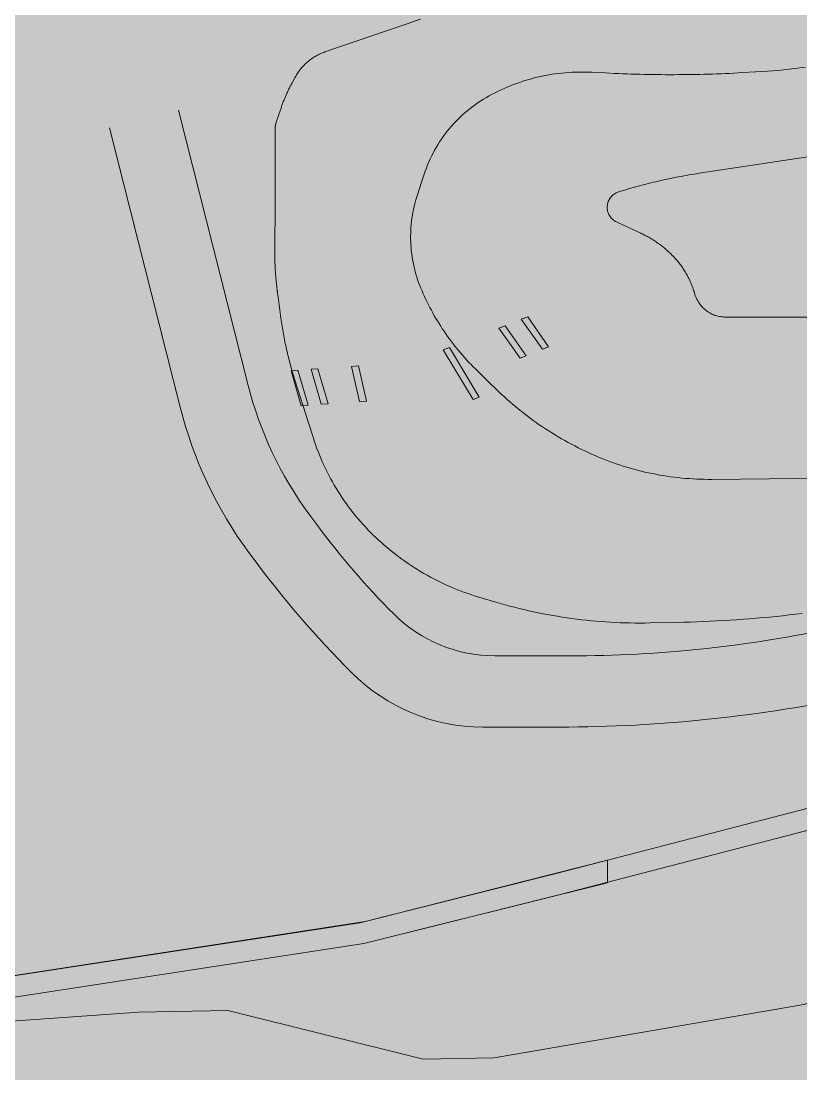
# Model space of a CAD drawing. Header units: metres. Extents: x 68582 to 69192, y 19191 to 19633.
# Drawn here: x 68792.6 to 68814.48, y 19271.46 to 19301.01 of the extents above; entities that cross this region are included whole.
import ezdxf

# ---------------------------------------------------------------- set-up
doc = ezdxf.new("R2010")
doc.units = ezdxf.units.M
doc.layers.get('0').update_dxf_attribs({"lineweight": 15})
doc.layers.add('None', color=7, linetype='Continuous', lineweight=5)

msp = doc.modelspace()

# ---------------------------------------------------------------- hatches: boundary and pattern name
at = {"true_color": 0xd1f0d1, "transparency": 33554687}
msp.add_hatch(color=254, dxfattribs=at).paths.add_polyline_path([(68588.122, 19191.443), (69192.296, 19191.443), (69192.296, 19628.232), (68588.122, 19628.232)], flags=0)
at = {"layer": 'None', "linetype": 'Continuous', "lineweight": 0, "true_color": 0xffffff, "transparency": 33554687}
for points in [[(68879.399, 19311.633), (68877.798, 19310.371), (68875.792, 19308.805), (68875.183, 19308.335), (68868.104, 19303.063), (68867.094, 19302.335), (68865.513, 19301.236), (68863.895, 19300.192), (68862.242, 19299.205), (68860.556, 19298.275), (68858.839, 19297.403), (68856.656, 19296.384), (68854.442, 19295.434), (68852.198, 19294.554), (68849.929, 19293.745), (68849.864, 19293.723), (68845.214, 19292.203), (68840.531, 19290.782), (68838.893, 19290.304), (68827.439, 19286.983), (68826.59, 19286.739), (68821.688, 19285.417), (68816.744, 19284.263), (68815.47, 19283.988), (68814.416, 19283.778), (68813.356, 19283.6), (68812.292, 19283.453), (68811.223, 19283.34), (68810.152, 19283.258), (68809.079, 19283.209), (68808.004, 19283.193), (68805.891, 19283.193), (68805.754, 19283.195), (68805.617, 19283.202), (68805.481, 19283.214), (68805.345, 19283.23), (68805.209, 19283.251), (68805.075, 19283.277), (68804.941, 19283.307), (68804.809, 19283.342), (68804.677, 19283.381), (68804.548, 19283.425), (68804.419, 19283.473), (68804.293, 19283.525), (68804.168, 19283.582), (68804.045, 19283.643), (68803.925, 19283.708), (68803.807, 19283.777), (68803.691, 19283.85), (68803.578, 19283.927), (68803.467, 19284.008), (68803.359, 19284.093), (68803.254, 19284.181), (68803.153, 19284.273), (68803.054, 19284.368), (68802.592, 19284.844), (68802.145, 19285.334), (68801.712, 19285.837), (68801.295, 19286.353), (68800.893, 19286.881), (68800.674, 19287.178), (68800.48, 19287.45), (68800.295, 19287.729), (68800.119, 19288.013), (68799.953, 19288.303), (68799.795, 19288.598), (68799.648, 19288.897), (68799.51, 19289.202), (68799.382, 19289.511), (68799.264, 19289.823), (68799.156, 19290.14), (68799.059, 19290.46), (68798.971, 19290.782), (68797.019, 19298.503), (68795.08, 19298.013), (68797.062, 19290.175), (68797.161, 19289.809), (68797.271, 19289.446), (68797.394, 19289.088), (68797.527, 19288.733), (68797.672, 19288.383), (68797.829, 19288.038), (68797.996, 19287.698), (68798.174, 19287.364), (68798.363, 19287.035), (68798.563, 19286.713), (68798.773, 19286.398), (68798.992, 19286.089), (68799.082, 19285.967), (68799.602, 19285.284), (68800.142, 19284.616), (68800.702, 19283.965), (68801.282, 19283.331), (68801.88, 19282.714), (68802.007, 19282.591), (68802.139, 19282.472), (68802.274, 19282.358), (68802.414, 19282.248), (68802.557, 19282.144), (68802.704, 19282.044), (68802.854, 19281.949), (68803.007, 19281.86), (68803.163, 19281.775), (68803.321, 19281.696), (68803.483, 19281.623), (68803.647, 19281.555), (68803.813, 19281.493), (68803.981, 19281.436), (68804.151, 19281.386), (68804.322, 19281.341), (68804.495, 19281.302), (68804.67, 19281.269), (68804.845, 19281.241), (68805.021, 19281.22), (68805.198, 19281.205), (68805.375, 19281.196), (68805.552, 19281.193), (68807.697, 19281.193), (68808.919, 19281.212), (68810.141, 19281.267), (68811.36, 19281.36), (68812.576, 19281.489), (68813.787, 19281.656), (68814.993, 19281.859), (68816.192, 19282.098), (68817.096, 19282.293), (68822.18, 19283.474), (68827.223, 19284.816), (68827.979, 19285.03), (68839.523, 19288.35), (68841.061, 19288.799), (68845.823, 19290.25), (68850.549, 19291.815), (68852.887, 19292.661), (68855.198, 19293.576), (68857.481, 19294.56), (68859.732, 19295.613), (68861.503, 19296.512), (68863.242, 19297.472), (68864.947, 19298.49), (68866.616, 19299.567), (68868.246, 19300.7), (68869.221, 19301.403), (68874.194, 19305.069), (68879.086, 19308.84), (68880, 19309.56), (68880, 19309.552), (68880.367, 19309.849), (68880.637, 19310.062), (68880.634, 19310.066), (68880.638, 19310.069), (68887.29, 19315.91), (68893.09, 19323.03), (68893.83, 19325.93), (68893.21, 19337.69), (68892.49, 19348.09), (68892.03, 19350.11), (68888.65, 19357.92), (68887.12, 19378.3), (68885.126, 19378.15), (68886.681, 19357.434), (68890.121, 19349.485), (68890.506, 19347.797), (68891.214, 19337.569), (68891.817, 19326.129), (68891.261, 19323.951), (68885.845, 19317.303), (68881.465, 19313.457), (68880.681, 19313.245), (68876.686, 19315.146), (68863.424, 19324.347), (68855.05, 19328.678), (68851.745, 19329.863), (68851.07, 19327.98), (68854.25, 19326.84), (68862.39, 19322.63), (68862.85, 19322.311), (68862.718, 19321.246), (68863.869, 19321.246), (68863.951, 19321.547), (68875.68, 19313.41), (68879.4, 19311.64), (68879.48, 19311.539), (68879.475, 19311.537)], [(68800.33, 19303.063), (68800.1, 19305.05), (68791.58, 19306.875), (68791.22, 19304.907), (68791.36, 19304.86), (68791.498, 19304.808), (68791.634, 19304.752), (68791.768, 19304.691), (68791.9, 19304.625), (68792.03, 19304.554), (68792.157, 19304.479), (68792.281, 19304.4), (68792.403, 19304.317), (68792.521, 19304.229), (68792.637, 19304.137), (68792.749, 19304.041), (68792.858, 19303.942), (68792.963, 19303.839), (68793.065, 19303.732), (68793.163, 19303.621), (68793.257, 19303.508), (68793.347, 19303.391), (68793.433, 19303.271), (68793.514, 19303.148), (68793.592, 19303.023), (68793.665, 19302.895), (68793.733, 19302.764), (68793.797, 19302.631), (68793.856, 19302.496), (68793.911, 19302.359), (68793.961, 19302.22), (68794.006, 19302.08), (68794.046, 19301.938), (68795.09, 19297.97), (68797.02, 19298.51), (68797.139, 19300.081), (68797.148, 19300.179), (68797.16, 19300.277), (68797.176, 19300.374), (68797.195, 19300.471), (68797.217, 19300.567), (68797.243, 19300.662), (68797.272, 19300.757), (68797.304, 19300.85), (68797.339, 19300.942), (68797.378, 19301.033), (68797.419, 19301.122), (68797.463, 19301.21), (68797.511, 19301.297), (68797.561, 19301.381), (68797.614, 19301.464), (68797.67, 19301.546), (68797.729, 19301.625), (68797.791, 19301.702), (68797.855, 19301.777), (68797.921, 19301.85), (68797.99, 19301.92), (68798.086, 19302.011), (68798.184, 19302.099), (68798.285, 19302.183), (68798.39, 19302.264), (68798.496, 19302.342), (68798.606, 19302.416), (68798.718, 19302.486), (68798.832, 19302.552), (68798.948, 19302.614), (68799.066, 19302.673), (68799.186, 19302.727), (68799.308, 19302.777), (68799.432, 19302.823), (68799.557, 19302.865), (68799.683, 19302.903), (68799.811, 19302.937)]]:
    msp.add_hatch(color=7, dxfattribs=at).paths.add_polyline_path(points, flags=0)
h = msp.add_hatch(color=7, dxfattribs=at)
h.paths.add_polyline_path([(68816.848, 19305.637), (68818.028, 19305.95), (68817.698, 19302.299), (68817.712, 19302.066), (68819.798, 19302.949), (68823.248, 19304.649), (68827.998, 19305.901), (68831.498, 19305.901), (68834.198, 19306.649), (68835.248, 19307.256), (68836.178, 19308.185), (68836.13, 19308.509), (68829.96, 19310.899), (68831.748, 19312.099), (68831.748, 19311.399), (68834.679, 19310.157), (68834.434, 19309.899), (68836.798, 19309.049), (68837.998, 19309.299), (68843.863, 19313.706), (68846.628, 19314.014), (68847.535, 19314.167), (68850.385, 19314.111), (68850.385, 19314.119), (68851.198, 19314.095), (68852.278, 19314.062), (68852.28, 19314.119), (68852.597, 19316.605), (68852.608, 19316.677), (68852.621, 19316.749), (68852.636, 19316.821), (68852.654, 19316.892), (68852.674, 19316.962), (68852.696, 19317.031), (68852.721, 19317.1), (68852.749, 19317.168), (68852.778, 19317.235), (68852.81, 19317.3), (68852.844, 19317.365), (68852.88, 19317.429), (68852.918, 19317.491), (68852.958, 19317.552), (68853.001, 19317.611), (68853.045, 19317.669), (68853.092, 19317.726), (68853.14, 19317.78), (68853.19, 19317.834), (68853.242, 19317.885), (68853.295, 19317.935), (68853.35, 19317.983), (68853.407, 19318.029), (68853.465, 19318.073), (68853.525, 19318.114), (68853.618, 19318.175), (68853.714, 19318.233), (68853.811, 19318.287), (68853.909, 19318.339), (68854.01, 19318.386), (68854.112, 19318.431), (68854.215, 19318.472), (68854.32, 19318.509), (68854.426, 19318.543), (68854.533, 19318.574), (68854.641, 19318.6), (68854.75, 19318.624), (68854.859, 19318.643), (68854.969, 19318.659), (68855.08, 19318.671), (68855.191, 19318.68), (68855.302, 19318.684), (68856.289, 19318.709), (68857.071, 19318.717), (68857.854, 19318.7), (68858.635, 19318.66), (68859.414, 19318.594), (68860.191, 19318.505), (68861.61, 19318.319), (68862.448, 19318.423), (68862.533, 19318.702), (68862.876, 19322.234), (68863.74, 19321.664), (68863.59, 19318.367), (68864.948, 19317.692), (68866.598, 19315.499), (68867.398, 19313.449), (68867.521, 19312.269), (68867.502, 19312.273), (68868.803, 19311.696), (68873.242, 19310.185), (68874.834, 19309.387), (68875.938, 19308.906), (68874.949, 19308.155), (68874.367, 19308.502), (68872.855, 19309.261), (68869.017, 19310.566), (68868.847, 19309.535), (68866.598, 19306.068), (68862.281, 19302.984), (68856.098, 19300.189), (68850.685, 19298.377), (68850.685, 19297.449), (68851.598, 19295.421), (68852.498, 19294.283), (68851.36, 19293.859), (68851.053, 19295.22), (68849.59, 19297.839), (68847.58, 19298.909), (68845.19, 19299.069), (68839.186, 19295.299), (68838.342, 19294.812), (68834.36, 19292.789), (68830.01, 19291.499), (68826.524, 19290.933), (68826.01, 19290.829), (68821.847, 19290.578), (68820.7, 19290.219), (68819.537, 19289.237), (68816.932, 19286.351), (68816.053, 19283.885), (68814.998, 19283.67), (68815.866, 19286.317), (68816.082, 19286.533), (68817.998, 19288.939), (68818.108, 19289.392), (68817.598, 19289.399), (68813.998, 19288.607), (68809.448, 19288.529), (68805.398, 19289.462), (68803.698, 19290.444), (68800.091, 19290.184), (68798.649, 19289.815), (68798.401, 19290.784), (68799.93, 19291.175), (68802.637, 19291.37), (68802.784, 19291.409), (68803.298, 19291.849), (68804.698, 19295.799), (68806.198, 19297.449), (68807.598, 19298.499), (68809.748, 19299.518), (68814.698, 19300.999), (68816.488, 19301.707)], flags=0)
h.paths.add_polyline_path([(68807.917, 19292.057), (68805.165, 19290.968), (68805.484, 19290.453), (68809.41, 19289.399), (68813.58, 19289.239), (68820.05, 19290.602), (68820.51, 19291.529), (68820.371, 19294.628), (68816.498, 19294.249), (68812.368, 19293.549), (68811.136, 19293.881)], flags=0)
h.paths.add_polyline_path([(68824.669, 19296.185), (68821.058, 19294.872), (68821.298, 19291.747), (68821.748, 19291.488), (68824.148, 19291.488), (68825.691, 19291.799)], flags=0)
h.paths.add_polyline_path([(68827.758, 19291.629), (68829.897, 19291.988), (68834.174, 19293.256), (68835.648, 19294.005), (68838.862, 19295.649), (68844.924, 19299.493), (68843.375, 19300.872), (68843.368, 19300.879), (68843.359, 19300.885), (68843.351, 19300.891), (68843.343, 19300.897), (68843.334, 19300.903), (68843.325, 19300.908), (68843.316, 19300.913), (68843.306, 19300.918), (68843.297, 19300.922), (68843.287, 19300.926), (68843.278, 19300.93), (68843.268, 19300.933), (68843.258, 19300.936), (68843.248, 19300.939), (68843.238, 19300.941), (68843.228, 19300.943), (68843.217, 19300.945), (68843.207, 19300.946), (68843.197, 19300.947), (68843.186, 19300.948), (68843.176, 19300.948), (68843.165, 19300.948), (68843.155, 19300.947), (68843.145, 19300.946), (68843.134, 19300.945), (68843.124, 19300.943), (68843.114, 19300.941), (68843.104, 19300.939), (68843.094, 19300.936), (68842.966, 19300.9), (68839.306, 19299.44), (68831.102, 19298.061), (68825.853, 19296.53), (68825.985, 19294.699), (68826.885, 19292.154)], flags=0)
h.paths.add_polyline_path([(68851.2, 19299.149), (68856.05, 19300.7), (68856.342, 19300.833), (68855.313, 19303.096), (68851.948, 19302.099), (68849.828, 19301.532), (68848.528, 19301.639), (68847.108, 19302.111), (68847.012, 19302.056), (68844.398, 19301.309), (68845.648, 19299.799)], flags=0)
h.paths.add_polyline_path([(68856.12, 19303.461), (68856.113, 19303.458), (68857.142, 19301.197), (68862.03, 19303.419), (68866.23, 19306.419), (68868.37, 19309.719), (68868.537, 19310.73), (68868.438, 19310.763), (68867.022, 19311.392), (68865.934, 19309.899), (68863.998, 19307.963), (68862.148, 19306.399), (68860.248, 19305.303)], flags=0)
h.paths.add_polyline_path([(68863.66, 19308.332), (68865.553, 19310.225), (68866.555, 19311.6), (68864.376, 19312.567), (68860.616, 19312.95), (68854.909, 19308.603), (68850.205, 19303.899), (68848.301, 19302.8), (68848.913, 19302.444), (68849.048, 19302.37), (68850.058, 19302.056), (68851.801, 19302.577), (68854.134, 19303.322), (68856.51, 19304.213), (68860.022, 19305.749), (68861.86, 19306.81)], flags=0)
h.paths.add_polyline_path([(68840.054, 19309.899), (68838.548, 19308.779), (68836.936, 19307.313), (68838.895, 19305.22), (68842.368, 19302.559), (68842.588, 19302.619), (68843.991, 19305.049), (68845.698, 19306.791), (68847.796, 19308.755), (68849.898, 19310.857), (68850.454, 19311.413), (68850.788, 19312.599), (68850.405, 19313.009), (68847.285, 19313.112), (68846.828, 19313.084), (68844.808, 19312.839), (68844.048, 19312.539), (68841.711, 19311.059)], flags=0)
h.paths.add_polyline_path([(68815.73, 19300.629), (68811.918, 19299.559), (68808.21, 19298.029), (68805.32, 19295.269), (68804.43, 19292.239), (68804.659, 19291.843), (68807.484, 19292.962), (68811.144, 19295.036), (68815.883, 19295.545), (68820.188, 19296.211), (68824.422, 19297.155), (68824.483, 19297.172), (68824.514, 19299.25), (68825.49, 19302.179), (68826.71, 19304.889), (68823.87, 19304.209), (68819.848, 19302.236), (68818.307, 19301.635), (68817.748, 19301.417)], flags=0)
h.paths.add_polyline_path([(68830.878, 19299.038), (68837.499, 19300.15), (68837.755, 19300.198), (68838.01, 19300.254), (68838.262, 19300.318), (68838.512, 19300.391), (68838.76, 19300.473), (68839.004, 19300.562), (68839.246, 19300.66), (68839.484, 19300.766), (68839.718, 19300.879), (68840.728, 19301.473), (68840.737, 19301.478), (68840.745, 19301.484), (68840.754, 19301.49), (68840.762, 19301.496), (68840.77, 19301.503), (68840.778, 19301.51), (68840.785, 19301.517), (68840.793, 19301.524), (68840.8, 19301.532), (68840.806, 19301.54), (68840.813, 19301.548), (68840.819, 19301.556), (68840.825, 19301.565), (68840.831, 19301.573), (68840.836, 19301.582), (68840.841, 19301.591), (68840.846, 19301.601), (68840.85, 19301.61), (68840.854, 19301.62), (68840.858, 19301.629), (68840.861, 19301.639), (68840.864, 19301.649), (68840.867, 19301.659), (68840.869, 19301.669), (68840.871, 19301.68), (68840.873, 19301.69), (68840.874, 19301.7), (68840.898, 19301.926), (68840.9, 19301.951), (68840.901, 19301.977), (68840.902, 19302.003), (68840.901, 19302.029), (68840.9, 19302.055), (68840.898, 19302.081), (68840.895, 19302.107), (68840.891, 19302.132), (68840.886, 19302.158), (68840.88, 19302.183), (68840.873, 19302.208), (68840.866, 19302.233), (68840.857, 19302.258), (68840.848, 19302.282), (68840.838, 19302.306), (68840.827, 19302.329), (68840.816, 19302.352), (68840.803, 19302.375), (68840.79, 19302.397), (68840.776, 19302.419), (68840.761, 19302.441), (68840.745, 19302.461), (68840.729, 19302.482), (68840.712, 19302.501), (68840.695, 19302.52), (68840.676, 19302.539), (68840.658, 19302.556), (68840.428, 19302.765), (68837.813, 19304.835), (68836.449, 19306.421), (68836.253, 19306.539), (68835.6, 19306.479), (68831.75, 19305.269), (68828.944, 19305.173), (68828.037, 19304.649), (68827.148, 19302.835), (68826.265, 19300.249), (68825.827, 19298.608), (68825.825, 19298.598), (68825.823, 19298.588), (68825.821, 19298.578), (68825.819, 19298.568), (68825.818, 19298.558), (68825.818, 19298.548), (68825.817, 19298.537), (68825.817, 19298.527), (68825.817, 19298.517), (68825.818, 19298.507), (68825.819, 19298.496), (68825.82, 19298.486), (68825.822, 19298.476), (68825.824, 19298.466), (68825.827, 19298.456), (68825.829, 19298.446), (68825.832, 19298.436), (68825.836, 19298.427), (68825.839, 19298.417), (68825.843, 19298.408), (68825.848, 19298.399), (68826.204, 19297.674)], flags=0)
h.paths.add_polyline_path([(68846.948, 19306.678), (68844.43, 19304.659), (68843.594, 19302.903), (68843.55, 19302.805), (68843.509, 19302.706), (68843.471, 19302.605), (68843.437, 19302.503), (68843.406, 19302.4), (68843.4, 19302.38), (68843.399, 19302.374), (68843.397, 19302.368), (68843.396, 19302.362), (68843.395, 19302.357), (68843.395, 19302.351), (68843.394, 19302.345), (68843.394, 19302.339), (68843.394, 19302.333), (68843.394, 19302.327), (68843.394, 19302.321), (68843.395, 19302.315), (68843.396, 19302.309), (68843.397, 19302.304), (68843.398, 19302.298), (68843.399, 19302.292), (68843.401, 19302.286), (68843.402, 19302.281), (68843.404, 19302.275), (68843.406, 19302.27), (68843.409, 19302.264), (68843.411, 19302.259), (68843.414, 19302.254), (68843.417, 19302.248), (68843.42, 19302.243), (68843.423, 19302.238), (68843.426, 19302.233), (68843.43, 19302.229), (68843.434, 19302.224), (68843.437, 19302.22), (68843.441, 19302.215), (68843.446, 19302.211), (68843.45, 19302.207), (68843.454, 19302.203), (68843.459, 19302.199), (68843.464, 19302.196), (68843.469, 19302.192), (68843.473, 19302.189), (68843.479, 19302.186), (68843.484, 19302.183), (68843.489, 19302.18), (68843.494, 19302.178), (68843.5, 19302.176), (68843.505, 19302.173), (68843.511, 19302.171), (68843.516, 19302.17), (68843.522, 19302.168), (68843.528, 19302.167), (68843.534, 19302.165), (68843.539, 19302.164), (68843.545, 19302.164), (68843.551, 19302.163), (68843.557, 19302.163), (68843.563, 19302.163), (68843.569, 19302.163), (68843.575, 19302.163), (68843.581, 19302.163), (68843.663, 19302.172), (68843.745, 19302.184), (68843.826, 19302.198), (68843.907, 19302.214), (68843.987, 19302.233), (68844.067, 19302.254), (68846.619, 19302.984), (68849.591, 19304.7), (68854.187, 19309.296), (68860.284, 19313.989), (68864.636, 19313.546), (68866.846, 19312.565), (68866.75, 19313.329), (68865.78, 19315.399), (68864.11, 19317.289), (68860.757, 19317.599), (68860.568, 19317.619), (68860.298, 19317.799), (68859.432, 19317.884), (68859.009, 19317.917), (68858.586, 19317.936), (68858.162, 19317.941), (68857.739, 19317.931), (68857.316, 19317.906), (68856.894, 19317.867), (68856.473, 19317.814), (68855.963, 19317.74), (68855.724, 19317.701), (68855.486, 19317.655), (68855.249, 19317.601), (68855.015, 19317.541), (68854.782, 19317.472), (68854.551, 19317.397), (68854.324, 19317.314), (68854.098, 19317.224), (68854.042, 19317.2), (68853.986, 19317.173), (68853.932, 19317.145), (68853.878, 19317.114), (68853.826, 19317.082), (68853.774, 19317.048), (68853.724, 19317.013), (68853.675, 19316.975), (68853.628, 19316.936), (68853.582, 19316.896), (68853.537, 19316.853), (68853.494, 19316.809), (68853.452, 19316.764), (68853.412, 19316.718), (68853.373, 19316.67), (68853.336, 19316.62), (68853.301, 19316.57), (68853.268, 19316.518), (68853.236, 19316.465), (68853.207, 19316.411), (68853.179, 19316.356), (68853.153, 19316.301), (68853.129, 19316.244), (68853.107, 19316.186), (68853.087, 19316.128), (68853.069, 19316.069), (68853.053, 19316.01), (68853.039, 19315.95), (68853.027, 19315.89), (68852.698, 19314.049), (68851.908, 19312.339), (68851.04, 19310.979)], flags=0)
at = {"layer": 'None', "linetype": 'Continuous', "lineweight": 0, "true_color": 0xffcc99, "transparency": 33554687}
for points in [[(68806.814, 19292.706), (68807.401, 19291.865), (68807.229, 19291.799), (68806.632, 19292.636)], [(68806.183, 19292.455), (68806.77, 19291.615), (68806.599, 19291.549), (68806.001, 19292.386)], [(68804.623, 19291.845), (68805.455, 19290.451), (68805.284, 19290.385), (68804.441, 19291.776)], [(68800.928, 19291.248), (68801.217, 19290.265), (68801.022, 19290.251), (68800.735, 19291.234)], [(68802.066, 19291.329), (68802.287, 19290.342), (68802.092, 19290.328), (68801.873, 19291.315)], [(68800.368, 19291.208), (68800.657, 19290.225), (68800.462, 19290.211), (68800.175, 19291.194)]]:
    msp.add_hatch(color=31, dxfattribs=at).paths.add_polyline_path(points, flags=0)
at = {"layer": 'None', "linetype": 'Continuous', "lineweight": 0, "true_color": 0xaaaaaa, "transparency": 33554687}
for points in [[(68851.43, 19289.3), (68851.78, 19287.72), (68827.21, 19281.55), (68807.76, 19276.5), (68802.22, 19275.12), (68785.16, 19272.5), (68785.06, 19273.09), (68802.1, 19275.7), (68807.61, 19277.08), (68827.06, 19282.13), (68851.07, 19288.16), (68850.85, 19289.17)], [(68785.06, 19273.09), (68785.16, 19272.5), (68802.22, 19275.12), (68809.05, 19276.821), (68809.05, 19277.454), (68802.25, 19275.738)]]:
    msp.add_hatch(color=253, dxfattribs=at).paths.add_polyline_path(points, flags=0)

# ---------------------------------------------------------------- linework, layer by layer
at = {"layer": 'None', "color": 7, "linetype": 'Continuous', "lineweight": 5, "true_color": 0xffffff, "transparency": 33554687}
for p, q in [((68798.971, 19290.782), (68797.019, 19298.503)), ((68795.08, 19298.013), (68797.062, 19290.175)), ((68800.893, 19286.881), (68800.674, 19287.178)), ((68798.992, 19286.089), (68799.082, 19285.967)), ((68808.004, 19283.193), (68805.891, 19283.193)), ((68805.552, 19281.193), (68807.697, 19281.193))]:
    msp.add_line(p, q, dxfattribs=at)
at = {"layer": 'None', "color": 7, "linetype": 'Continuous', "lineweight": 5, "transparency": 33554687}
for points in [[(68803.803, 19301.057), (68803.633, 19301), (68803.463, 19300.942), (68803.295, 19300.885), (68801.124, 19300.14), (68801.091, 19300.128), (68801.059, 19300.116), (68801.027, 19300.103), (68800.994, 19300.089), (68800.963, 19300.074), (68800.931, 19300.059), (68800.9, 19300.042), (68800.87, 19300.025), (68800.84, 19300.008), (68800.81, 19299.99), (68800.781, 19299.971), (68800.752, 19299.951), (68800.723, 19299.931), (68800.695, 19299.91), (68800.668, 19299.888), (68800.641, 19299.866), (68800.614, 19299.843), (68800.589, 19299.819), (68800.563, 19299.795), (68800.538, 19299.771), (68800.514, 19299.745), (68800.491, 19299.72), (68800.468, 19299.693), (68800.445, 19299.667), (68800.424, 19299.639), (68800.402, 19299.611), (68800.382, 19299.583), (68800.362, 19299.554), (68800.343, 19299.525), (68800.325, 19299.495), (68800.307, 19299.465), (68800.29, 19299.435), (68800.214, 19299.295), (68800.201, 19299.271), (68800.188, 19299.247), (68800.176, 19299.224), (68800.164, 19299.2), (68800.152, 19299.176), (68800.14, 19299.153), (68800.128, 19299.129), (68800.116, 19299.105), (68800.104, 19299.081), (68800.093, 19299.057), (68800.082, 19299.033), (68800.07, 19299.009), (68800.059, 19298.985), (68800.048, 19298.96), (68800.038, 19298.936), (68800.027, 19298.912), (68800.016, 19298.887), (68800.006, 19298.863), (68799.996, 19298.838), (68799.986, 19298.813), (68799.976, 19298.789), (68799.966, 19298.764), (68799.956, 19298.739), (68799.946, 19298.714), (68799.937, 19298.69), (68799.928, 19298.665), (68799.918, 19298.64), (68799.909, 19298.615), (68799.901, 19298.59), (68799.892, 19298.564), (68799.883, 19298.539), (68799.875, 19298.515), (68799.75, 19298.139), (68799.749, 19298.137), (68799.748, 19298.135), (68799.748, 19298.133), (68799.747, 19298.131), (68799.747, 19298.13), (68799.746, 19298.128), (68799.746, 19298.126), (68799.745, 19298.124), (68799.745, 19298.122), (68799.744, 19298.121), (68799.744, 19298.119), (68799.743, 19298.117), (68799.743, 19298.115), (68799.742, 19298.113), (68799.742, 19298.111), (68799.741, 19298.11), (68799.741, 19298.108), (68799.74, 19298.106), (68799.74, 19298.104), (68799.739, 19298.102), (68799.739, 19298.1), (68799.739, 19298.098), (68799.738, 19298.097), (68799.738, 19298.095), (68799.737, 19298.093), (68799.737, 19298.091), (68799.737, 19298.089), (68799.736, 19298.087), (68799.736, 19298.085), (68799.736, 19298.084), (68799.735, 19298.082), (68799.735, 19298.08), (68799.735, 19298.078), (68799.734, 19298.076), (68799.734, 19298.074), (68799.734, 19298.072), (68799.734, 19298.07), (68799.733, 19298.069), (68799.733, 19298.067), (68799.733, 19298.065), (68799.733, 19298.063), (68799.732, 19298.061), (68799.732, 19298.059), (68799.732, 19298.057), (68799.732, 19298.055), (68799.732, 19298.054), (68799.731, 19298.052), (68799.731, 19298.05), (68799.731, 19298.048), (68799.731, 19298.046), (68799.731, 19298.044), (68799.731, 19298.042), (68799.731, 19298.04), (68799.73, 19298.038), (68799.73, 19298.036), (68799.73, 19298.035), (68799.73, 19298.033), (68799.73, 19298.031), (68799.73, 19298.029), (68799.73, 19298.027), (68799.73, 19298.025), (68799.73, 19298.023), (68799.73, 19298.021), (68799.73, 19298.02), (68799.725, 19296.08), (68799.721, 19294.391), (68799.721, 19294.375), (68799.721, 19294.357), (68799.721, 19294.34), (68799.721, 19294.322), (68799.721, 19294.305), (68799.721, 19294.287), (68799.722, 19294.27), (68799.722, 19294.252), (68799.722, 19294.234), (68799.723, 19294.217), (68799.723, 19294.199), (68799.724, 19294.182), (68799.724, 19294.164), (68799.725, 19294.147), (68799.726, 19294.129), (68799.726, 19294.112), (68799.727, 19294.094), (68799.728, 19294.077), (68799.729, 19294.059), (68799.73, 19294.041), (68799.731, 19294.024), (68799.732, 19294.006), (68799.733, 19293.989), (68799.734, 19293.971), (68799.735, 19293.954), (68799.736, 19293.936), (68799.738, 19293.919), (68799.739, 19293.901), (68799.74, 19293.884), (68799.742, 19293.866), (68799.743, 19293.849), (68799.745, 19293.83), (68799.746, 19293.815), (68799.748, 19293.798), (68799.75, 19293.78), (68799.751, 19293.763), (68799.753, 19293.745), (68799.755, 19293.728), (68799.756, 19293.71), (68799.758, 19293.693), (68799.76, 19293.675), (68799.762, 19293.658), (68799.763, 19293.641), (68799.765, 19293.623), (68799.767, 19293.606), (68799.769, 19293.588), (68799.771, 19293.571), (68799.773, 19293.553), (68799.775, 19293.536), (68799.777, 19293.518), (68799.779, 19293.501), (68799.781, 19293.483), (68799.783, 19293.466), (68799.785, 19293.449), (68799.787, 19293.431), (68799.789, 19293.414), (68799.791, 19293.396), (68799.794, 19293.379), (68799.796, 19293.361), (68799.798, 19293.344), (68799.8, 19293.326), (68799.803, 19293.309), (68799.805, 19293.292), (68799.808, 19293.271), (68799.89, 19292.665), (68799.897, 19292.612), (68799.905, 19292.557), (68799.913, 19292.502), (68799.922, 19292.447), (68799.931, 19292.392), (68799.94, 19292.337), (68799.949, 19292.282), (68799.959, 19292.227), (68799.969, 19292.172), (68799.979, 19292.118), (68799.99, 19292.063), (68800.001, 19292.008), (68800.012, 19291.954), (68800.023, 19291.899), (68800.035, 19291.845), (68800.047, 19291.791), (68800.06, 19291.736), (68800.072, 19291.682), (68800.085, 19291.628), (68800.098, 19291.574), (68800.112, 19291.52), (68800.126, 19291.466), (68800.14, 19291.412), (68800.154, 19291.358), (68800.169, 19291.304), (68800.184, 19291.251), (68800.199, 19291.197), (68800.215, 19291.144), (68800.231, 19291.09), (68800.247, 19291.037), (68800.263, 19290.984), (68800.281, 19290.929), (68800.66, 19289.735), (68800.79, 19289.325), (68800.823, 19289.226), (68800.857, 19289.127), (68800.892, 19289.028), (68800.93, 19288.93), (68800.968, 19288.833), (68801.009, 19288.736), (68801.05, 19288.64), (68801.094, 19288.544), (68801.139, 19288.449), (68801.185, 19288.355), (68801.233, 19288.262), (68801.282, 19288.169), (68801.333, 19288.077), (68801.385, 19287.986), (68801.439, 19287.896), (68801.494, 19287.806), (68801.55, 19287.718), (68801.608, 19287.63), (68801.667, 19287.544), (68801.728, 19287.458), (68801.789, 19287.373), (68801.853, 19287.289), (68801.917, 19287.207), (68801.983, 19287.125), (68802.05, 19287.044), (68802.119, 19286.965), (68802.188, 19286.886), (68802.259, 19286.809), (68802.331, 19286.732), (68802.404, 19286.657), (68802.479, 19286.583), (68802.555, 19286.51), (68802.631, 19286.439), (68802.709, 19286.368), (68802.788, 19286.298), (68802.868, 19286.23), (68802.949, 19286.163), (68803.031, 19286.097), (68803.114, 19286.032), (68803.198, 19285.968), (68803.283, 19285.906), (68803.368, 19285.845), (68803.455, 19285.785), (68803.542, 19285.726), (68803.631, 19285.669), (68803.72, 19285.613), (68803.81, 19285.558), (68803.901, 19285.505), (68803.992, 19285.453), (68804.084, 19285.402), (68804.177, 19285.353), (68804.271, 19285.305), (68804.365, 19285.259), (68804.461, 19285.214), (68804.556, 19285.17), (68804.653, 19285.127), (68804.75, 19285.086), (68804.847, 19285.047), (68804.945, 19285.009), (68805.044, 19284.972), (68805.143, 19284.937), (68805.243, 19284.903), (68805.343, 19284.871), (68805.444, 19284.84), (68805.915, 19284.7), (68806.046, 19284.662), (68806.177, 19284.624), (68806.309, 19284.589), (68806.442, 19284.554), (68806.574, 19284.521), (68806.708, 19284.489), (68806.841, 19284.458), (68806.975, 19284.428), (68807.109, 19284.4), (68807.243, 19284.373), (68807.377, 19284.348), (68807.512, 19284.324), (68807.647, 19284.301), (68807.782, 19284.279), (68807.917, 19284.259), (68808.053, 19284.24), (68808.188, 19284.222), (68808.324, 19284.205), (68808.46, 19284.19), (68808.596, 19284.177), (68808.733, 19284.164), (68808.869, 19284.153), (68809.006, 19284.143), (68809.142, 19284.135), (68809.279, 19284.128), (68809.416, 19284.122), (68809.552, 19284.117), (68809.689, 19284.114), (68809.826, 19284.112), (68809.963, 19284.112), (68810.1, 19284.112), (68810.236, 19284.114), (68811.005, 19284.13), (68811.191, 19284.134), (68811.376, 19284.139), (68811.562, 19284.146), (68811.747, 19284.153), (68811.933, 19284.161), (68812.118, 19284.171), (68812.303, 19284.181), (68812.488, 19284.192), (68812.673, 19284.204), (68812.858, 19284.218), (68813.043, 19284.232), (68813.228, 19284.247), (68813.413, 19284.264), (68813.598, 19284.281), (68813.782, 19284.299), (68813.967, 19284.319), (68814.151, 19284.339), (68814.335, 19284.36), (68814.519, 19284.383)], [(68815.2, 19288.175), (68811.976, 19288.145), (68811.871, 19288.145), (68811.766, 19288.146), (68811.661, 19288.149), (68811.556, 19288.153), (68811.451, 19288.158), (68811.346, 19288.165), (68811.241, 19288.172), (68811.137, 19288.182), (68811.032, 19288.193), (68810.928, 19288.205), (68810.823, 19288.218), (68810.719, 19288.233), (68810.616, 19288.249), (68810.512, 19288.267), (68810.408, 19288.286), (68810.305, 19288.306), (68810.203, 19288.327), (68810.1, 19288.35), (68809.998, 19288.375), (68809.896, 19288.4), (68809.794, 19288.427), (68809.693, 19288.455), (68809.592, 19288.485), (68809.492, 19288.516), (68809.392, 19288.548), (68809.292, 19288.582), (68809.193, 19288.617), (68809.094, 19288.653), (68808.996, 19288.69), (68808.898, 19288.729), (68808.801, 19288.769), (68808.705, 19288.81), (68808.608, 19288.853), (68808.512, 19288.896), (68808.416, 19288.941), (68808.321, 19288.987), (68808.227, 19289.034), (68808.133, 19289.082), (68808.04, 19289.131), (68807.947, 19289.181), (68807.855, 19289.232), (68807.763, 19289.285), (68807.672, 19289.338), (68807.582, 19289.392), (68807.492, 19289.448), (68807.403, 19289.504), (68807.314, 19289.561), (68807.226, 19289.62), (68807.139, 19289.679), (68807.053, 19289.74), (68806.967, 19289.801), (68806.882, 19289.863), (68806.797, 19289.926), (68806.714, 19289.991), (68806.631, 19290.056), (68806.549, 19290.122), (68806.467, 19290.189), (68806.387, 19290.257), (68806.307, 19290.326), (68806.228, 19290.396), (68806.149, 19290.467), (68806.072, 19290.538), (68805.995, 19290.611), (68805.92, 19290.683), (68805.745, 19290.855), (68805.348, 19291.243), (68805.286, 19291.304), (68805.226, 19291.366), (68805.166, 19291.428), (68805.108, 19291.491), (68805.049, 19291.554), (68804.992, 19291.619), (68804.936, 19291.684), (68804.88, 19291.75), (68804.825, 19291.816), (68804.772, 19291.883), (68804.719, 19291.951), (68804.666, 19292.02), (68804.615, 19292.089), (68804.565, 19292.158), (68804.515, 19292.229), (68804.466, 19292.3), (68804.418, 19292.372), (68804.372, 19292.444), (68804.326, 19292.517), (68804.281, 19292.59), (68804.237, 19292.664), (68804.193, 19292.738), (68804.151, 19292.814), (68804.11, 19292.889), (68804.07, 19292.965), (68804.03, 19293.042), (68803.992, 19293.119), (68803.954, 19293.196), (68803.918, 19293.274), (68803.882, 19293.353), (68803.848, 19293.432), (68803.815, 19293.51), (68803.784, 19293.588), (68803.754, 19293.666), (68803.726, 19293.745), (68803.701, 19293.825), (68803.676, 19293.905), (68803.654, 19293.985), (68803.634, 19294.066), (68803.615, 19294.148), (68803.598, 19294.23), (68803.583, 19294.312), (68803.57, 19294.394), (68803.558, 19294.477), (68803.548, 19294.56), (68803.541, 19294.643), (68803.535, 19294.727), (68803.531, 19294.81), (68803.529, 19294.894), (68803.528, 19294.976), (68803.53, 19295.059), (68803.533, 19295.143), (68803.538, 19295.226), (68803.545, 19295.309), (68803.554, 19295.392), (68803.565, 19295.475), (68803.578, 19295.558), (68803.592, 19295.64), (68803.608, 19295.722), (68803.626, 19295.804), (68803.646, 19295.885), (68803.668, 19295.966), (68803.691, 19296.046), (68803.717, 19296.126), (68803.835, 19296.485), (68803.91, 19296.712), (68803.939, 19296.798), (68803.971, 19296.883), (68804.004, 19296.968), (68804.04, 19297.053), (68804.077, 19297.136), (68804.117, 19297.218), (68804.158, 19297.3), (68804.202, 19297.38), (68804.247, 19297.46), (68804.294, 19297.538), (68804.343, 19297.616), (68804.394, 19297.692), (68804.446, 19297.767), (68804.5, 19297.84), (68804.556, 19297.913), (68804.614, 19297.984), (68804.673, 19298.053), (68804.734, 19298.121), (68804.796, 19298.188), (68804.86, 19298.254), (68804.925, 19298.317), (68804.992, 19298.38), (68805.061, 19298.44), (68805.131, 19298.499), (68805.202, 19298.557), (68805.274, 19298.612), (68805.348, 19298.666), (68805.423, 19298.719), (68805.499, 19298.769), (68805.577, 19298.818), (68805.655, 19298.865), (68805.735, 19298.91), (68805.817, 19298.954), (68805.9, 19298.997), (68805.984, 19299.039), (68806.068, 19299.079), (68806.153, 19299.117), (68806.239, 19299.154), (68806.326, 19299.19), (68806.413, 19299.224), (68806.5, 19299.256), (68806.589, 19299.287), (68806.677, 19299.317), (68806.766, 19299.345), (68806.856, 19299.371), (68806.946, 19299.396), (68807.037, 19299.419), (68807.128, 19299.441), (68807.219, 19299.461), (68807.311, 19299.48), (68807.403, 19299.496), (68807.495, 19299.512), (68807.587, 19299.526), (68807.68, 19299.538), (68807.773, 19299.548), (68807.866, 19299.557), (68807.959, 19299.564), (68808.052, 19299.57), (68808.146, 19299.574), (68808.239, 19299.577), (68808.333, 19299.577), (68808.426, 19299.577), (68808.52, 19299.574), (68808.613, 19299.57), (68809, 19299.55), (68809.12, 19299.544), (68809.24, 19299.538), (68809.36, 19299.533), (68809.479, 19299.528), (68809.599, 19299.524), (68809.719, 19299.52), (68809.84, 19299.516), (68809.959, 19299.513), (68810.079, 19299.51), (68810.199, 19299.508), (68810.32, 19299.506), (68810.44, 19299.504), (68810.559, 19299.503), (68810.68, 19299.502), (68810.8, 19299.502), (68810.92, 19299.502), (68811.04, 19299.503), (68811.16, 19299.504), (68811.28, 19299.505), (68811.4, 19299.507), (68811.52, 19299.509), (68811.64, 19299.511), (68811.76, 19299.514), (68811.88, 19299.518), (68812, 19299.521), (68812.12, 19299.525), (68812.24, 19299.53), (68812.36, 19299.535), (68812.48, 19299.54), (68812.6, 19299.546), (68812.72, 19299.552), (68812.84, 19299.559), (68813.385, 19299.59), (68813.538, 19299.599), (68813.69, 19299.611), (68813.842, 19299.623), (68813.994, 19299.638), (68814.146, 19299.654), (68814.298, 19299.672), (68814.449, 19299.691), (68814.601, 19299.712)], [(68816.645, 19292.7), (68812.364, 19292.7), (68812.329, 19292.701), (68812.293, 19292.703), (68812.257, 19292.706), (68812.222, 19292.711), (68812.187, 19292.718), (68812.152, 19292.725), (68812.117, 19292.735), (68812.083, 19292.745), (68812.049, 19292.757), (68812.016, 19292.77), (68811.983, 19292.785), (68811.951, 19292.8), (68811.92, 19292.817), (68811.889, 19292.836), (68811.859, 19292.855), (68811.83, 19292.876), (68811.802, 19292.898), (68811.774, 19292.921), (68811.748, 19292.945), (68811.722, 19292.97), (68811.698, 19292.996), (68811.674, 19293.023), (68811.652, 19293.051), (68811.631, 19293.079), (68811.611, 19293.109), (68811.592, 19293.139), (68811.574, 19293.17), (68811.558, 19293.202), (68811.542, 19293.235), (68811.529, 19293.268), (68811.516, 19293.301), (68811.505, 19293.335), (68811.48, 19293.415), (68811.47, 19293.449), (68811.459, 19293.483), (68811.447, 19293.516), (68811.435, 19293.55), (68811.422, 19293.583), (68811.409, 19293.616), (68811.395, 19293.649), (68811.381, 19293.682), (68811.367, 19293.714), (68811.352, 19293.747), (68811.336, 19293.779), (68811.32, 19293.811), (68811.304, 19293.842), (68811.287, 19293.874), (68811.27, 19293.905), (68811.252, 19293.935), (68811.234, 19293.966), (68811.215, 19293.996), (68811.196, 19294.027), (68811.177, 19294.056), (68811.157, 19294.086), (68811.136, 19294.115), (68811.116, 19294.144), (68811.094, 19294.173), (68811.073, 19294.201), (68811.051, 19294.229), (68811.028, 19294.256), (68811.005, 19294.284), (68810.982, 19294.311), (68810.959, 19294.337), (68810.935, 19294.364), (68810.91, 19294.39), (68810.885, 19294.415), (68810.86, 19294.441), (68810.835, 19294.466), (68810.809, 19294.491), (68810.783, 19294.516), (68810.757, 19294.54), (68810.73, 19294.564), (68810.703, 19294.588), (68810.676, 19294.611), (68810.649, 19294.634), (68810.621, 19294.657), (68810.593, 19294.679), (68810.565, 19294.701), (68810.536, 19294.723), (68810.507, 19294.744), (68810.478, 19294.765), (68810.449, 19294.786), (68810.42, 19294.807), (68810.39, 19294.827), (68810.36, 19294.846), (68810.33, 19294.866), (68810.3, 19294.885), (68810.269, 19294.903), (68810.238, 19294.921), (68810.207, 19294.939), (68810.176, 19294.957), (68810.144, 19294.974), (68810.113, 19294.991), (68810.081, 19295.007), (68810.049, 19295.023), (68810.017, 19295.039), (68809.984, 19295.054), (68809.38, 19295.335), (68809.306, 19295.37), (68809.275, 19295.385), (68809.246, 19295.403), (68809.219, 19295.422), (68809.193, 19295.444), (68809.169, 19295.468), (68809.146, 19295.493), (68809.126, 19295.52), (68809.107, 19295.549), (68809.091, 19295.578), (68809.077, 19295.609), (68809.066, 19295.641), (68809.057, 19295.674), (68809.05, 19295.707), (68809.046, 19295.741), (68809.044, 19295.775), (68809.045, 19295.808), (68809.049, 19295.842), (68809.055, 19295.875), (68809.063, 19295.908), (68809.074, 19295.94), (68809.087, 19295.971), (68809.103, 19296.002), (68809.12, 19296.03), (68809.14, 19296.058), (68809.162, 19296.084), (68809.186, 19296.108), (68809.212, 19296.13), (68809.239, 19296.15), (68809.267, 19296.169), (68809.297, 19296.185), (68809.328, 19296.199), (68809.36, 19296.21), (68809.429, 19296.231), (68809.498, 19296.253), (68809.567, 19296.274), (68809.637, 19296.294), (68809.707, 19296.315), (68809.777, 19296.335), (68809.846, 19296.354), (68809.917, 19296.374), (68809.987, 19296.393), (68810.057, 19296.411), (68810.127, 19296.43), (68810.197, 19296.447), (68810.268, 19296.465), (68810.338, 19296.482), (68810.409, 19296.499), (68810.48, 19296.516), (68810.55, 19296.532), (68810.621, 19296.548), (68810.692, 19296.563), (68810.763, 19296.579), (68810.834, 19296.593), (68810.905, 19296.608), (68810.977, 19296.622), (68811.048, 19296.636), (68811.119, 19296.649), (68811.191, 19296.662), (68811.262, 19296.675), (68811.334, 19296.688), (68811.405, 19296.7), (68811.477, 19296.711), (68811.549, 19296.723), (68811.621, 19296.734), (68815.3, 19297.29)], [(68791.8, 19272.898), (68795.9, 19273.189), (68798.402, 19273.234), (68803.879, 19271.87), (68805.872, 19271.911), (68814.561, 19273.406), (68820.537, 19275.5), (68823.35, 19276.514), (68825.135, 19276.835), (68826.7, 19276.45), (68828.114, 19275.377), (68828.334, 19274.288), (68827.828, 19273.252), (68826.097, 19271.98), (68813.396, 19264.983), (68809.257, 19262.157), (68800.1, 19257.638), (68792.943, 19254.779), (68780.333, 19249.7)]]:
    msp.add_lwpolyline(points, dxfattribs=at)
for points in [[(68806.814, 19292.706), (68807.401, 19291.865), (68807.229, 19291.799), (68806.632, 19292.636)], [(68806.183, 19292.455), (68806.77, 19291.615), (68806.599, 19291.549), (68806.001, 19292.386)], [(68804.623, 19291.845), (68805.455, 19290.451), (68805.284, 19290.385), (68804.441, 19291.776)], [(68800.928, 19291.248), (68801.217, 19290.265), (68801.022, 19290.251), (68800.735, 19291.234)], [(68802.066, 19291.329), (68802.287, 19290.342), (68802.092, 19290.328), (68801.873, 19291.315)], [(68800.368, 19291.208), (68800.657, 19290.225), (68800.462, 19290.211), (68800.175, 19291.194)], [(68851.43, 19289.3), (68851.78, 19287.72), (68827.21, 19281.55), (68807.76, 19276.5), (68802.22, 19275.12), (68785.16, 19272.5), (68785.06, 19273.09), (68802.1, 19275.7), (68807.61, 19277.08), (68827.06, 19282.13), (68851.07, 19288.16), (68850.85, 19289.17)], [(68785.06, 19273.09), (68785.16, 19272.5), (68802.22, 19275.12), (68809.05, 19276.821), (68809.05, 19277.454), (68802.25, 19275.738)]]:
    msp.add_lwpolyline(points, close=True, dxfattribs=at)
at = {"layer": 'None', "color": 7, "linetype": 'Continuous', "lineweight": 5, "true_color": 0xffffff, "transparency": 33554687, "extrusion": (0, 0, -1)}
for centre, radius, start, end in [((-68809.007, 19293.32), 10.352, 323.6097, 345.8108), ((-68818.664, 19299.977), 22.075, 315, 323.6097), ((-68805.891, 19287.205), 4.012, 270, 315), ((-68808.004, 19318.629), 35.436, 257.8383, 270)]:
    msp.add_arc(centre, radius, start, end, dxfattribs=at)
at = {"layer": 'None', "color": 7, "linetype": 'Continuous', "lineweight": 5, "true_color": 0xffffff, "transparency": 33554687}
for centre, radius, start, end in [((68808.44, 19293.051), 11.736, 194.1893, 216.3896), ((68822.086, 19302.92), 28.576, 216.3896, 225), ((68805.552, 19286.387), 5.194, 225, 270), ((68807.697, 19321.517), 40.324, 270, 282.1617)]:
    msp.add_arc(centre, radius, start, end, dxfattribs=at)

doc.saveas('drawing.dxf')
